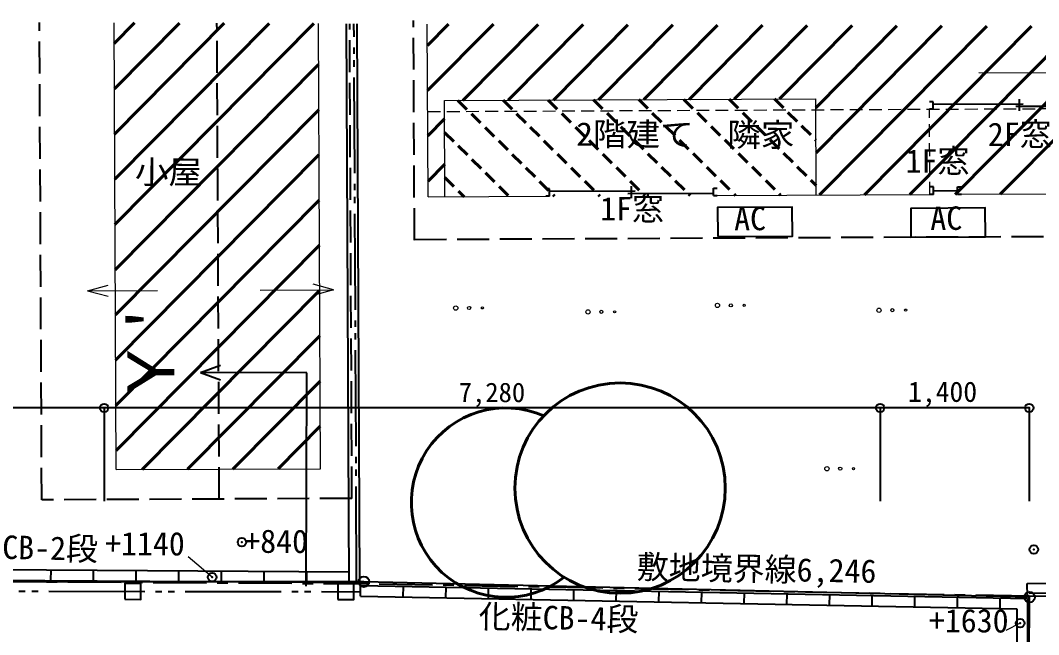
# Model space of a CAD drawing. Units: millimetres at full size, sheet at 1:150, with parts at 1:100. Extents: x -163003 to 39665, y -31756 to 660749.
# Drawn here: x -65217 to -50888, y 1313 to 9957 of the extents above; entities that cross this region are included whole.
import ezdxf
from ezdxf.enums import TextEntityAlignment as Align

# ---------------------------------------------------------------- set-up
doc = ezdxf.new("R2010")
doc.units = ezdxf.units.MM
doc.header["$LTSCALE"] = 150
doc.header["$PDMODE"] = 32
doc.header["$PDSIZE"] = 120
for name, pattern in [('CHAIN1', [8, 5, -1, 1, -1]), ('CHAIN2', [12, 9, -1, 1, -1]), ('DASHED1', [1.8, 1.2, -0.6]), ('DASHED3', [4, 3, -1]), ('DOUBLE_CHAIN2', [12.8, 9, -1, 0.6, -0.6, 0.6, -1])]:
    doc.linetypes.add(name, pattern=pattern)
for name, color, linetype, lineweight in [('1-2_建物', 6, 'Continuous', 25), ('2-0_補助線', 4, 'Continuous', 9), ('2-F_寸法・方位', 7, 'Continuous', 25), ('5-5_サッシ・室内建具', 7, 'Continuous', 25), ('7-7', 7, 'Continuous', 25), ('8-0', 4, 'Continuous', 9), ('8-6', 4, 'Continuous', 9), ('8-8', 7, 'Continuous', 25), ('8-E', 3, 'Continuous', 40), ('9-0', 7, 'CHAIN2', 9), ('C-0', 4, 'Continuous', 9)]:
    doc.layers.add(name, color=color, linetype=linetype, lineweight=lineweight)
doc.layers.add('6-A_文字', color=6, linetype='Continuous')
doc.styles.add('ＭＳ ゴシック', font='')
doc.styles.get('ＭＳ ゴシック').set_extended_font_data('MS Gothic')

msp = doc.modelspace()

# ---------------------------------------------------------------- linework, layer by layer
at = {"layer": '1-2_建物'}
for p, q in [((-51017, 1839.2), (-60383.5, 2057.3)), ((-51067.9, -20279.2), (-51017, 1839.2))]:
    msp.add_line(p, q, dxfattribs=at)
msp.add_lwpolyline([(-60383.5, 2057.3), (-70557.9, 2055), (-70626.7, -20471.1), (-51067.9, -20279.2)], dxfattribs=at)
for centre in [(-60383.5, 2057.3), (-51017, 1839.2)]:
    msp.add_circle(centre, 75, dxfattribs=at)
at = {"layer": '2-0_補助線', "color": 6, "linetype": 'CHAIN1', "lineweight": 25}
for p, q in [((-70548.7, 2093.5), (-60439.8, 2029.2)), ((-51019.6, 1852), (-60439.8, 2029.2)), ((-51067.9, -20279.2), (-51019.6, 1852))]:
    msp.add_line(p, q, dxfattribs=at)
at = {"layer": '2-F_寸法・方位'}
for p, q in [((-64039.5, 4502.4), (-70548.7, 4502.4)), ((-64039.5, 4502.4), (-64039.5, 3193.2)), ((-53119.5, 4502.4), (-64039.5, 4502.4))]:
    msp.add_line(p, q, dxfattribs=at)
at = {"layer": '2-F_寸法・方位', "color": 6}
for p, q in [((-51019.6, 4502.4), (-53119.5, 4502.4)), ((-53119.5, 4502.4), (-53119.5, 3193.2)), ((-51019.6, 4502.4), (-51019.6, 3193.2))]:
    msp.add_line(p, q, dxfattribs=at)
at = {"layer": '2-F_寸法・方位'}
msp.add_point((-64039.5, 4502.4), dxfattribs=at)
at = {"layer": '2-F_寸法・方位', "color": 6}
for p in [(-53119.5, 4502.4), (-51019.6, 4502.4)]:
    msp.add_point(p, dxfattribs=at)
at = {"layer": '5-5_サッシ・室内建具'}
for p, q in [((-62683.5, 5002.5), (-62401.2, 5104)), ((-62683.5, 5002.5), (-62402, 4898.8)), ((-61183.5, 4997), (-62683.5, 5002.5)), ((-61194.6, 1997), (-61183.5, 4997))]:
    msp.add_line(p, q, dxfattribs=at)
at = {"layer": '7-7', "color": 4, "lineweight": 9}
for p, q in [((-62518.2, 2122), (-62857.4, 2406.8)), ((-51147.9, 1475), (-51349.2, 1372.5))]:
    msp.add_line(p, q, dxfattribs=at)
at = {"layer": '7-7', "color": 5}
for p in [(-62098.9, 2613.1), (-50955, 2510.6), (-62518.2, 2122), (-51147.9, 1475)]:
    msp.add_point(p, dxfattribs=at)
at = {"layer": '8-0', "color": 2}
for p, q in [((-63868.8, 3634.4), (-63898.8, 9921.8)), ((-60993.8, 3648.1), (-61023.7, 9911.2)), ((-63868.8, 3634.4), (-60993.8, 3648.1))]:
    msp.add_line(p, q, dxfattribs=at)
at = {"layer": '8-6', "color": 7, "linetype": 'DASHED3', "lineweight": 25}
for p, q in [((-62418.1, 3221.1), (-62450, 9916.4)), ((-60550.8, 3230), (-60582.7, 9909.6)), ((-59670.5, 6863.6), (-59685.3, 9957.1)), ((-59668.4, 6875.3), (-45394.1, 6943.4))]:
    msp.add_line(p, q, dxfattribs=at)
at = {"layer": '8-6', "color": 2}
for p, q in [((-59478.7, 7473.5), (-59490.3, 9905.5)), ((-59247.7, 8829), (-54024, 8853.9)), ((-59243.2, 7474.6), (-59247.7, 8829)), ((-54017.6, 7499.5), (-54024, 8853.9)), ((-59478.7, 7473.5), (-57771.2, 7481.6)), ((-55462.7, 7492.6), (-52366.1, 7507.4)), ((-52028.1, 7509), (-49661.3, 7520.3))]:
    msp.add_line(p, q, dxfattribs=at)
at = {"layer": '8-6'}
for p, q in [((-64269.8, 6149.8), (-63980.3, 6228.8)), ((-61843.5, 6161.4), (-60808.7, 6166.3)), ((-60808.7, 6166.3), (-61098.8, 6242.6)), ((-60808.7, 6166.3), (-61098.1, 6087.3)), ((-64269.8, 6149.8), (-63288.6, 6154.5)), ((-64269.8, 6149.8), (-63979.6, 6073.6))]:
    msp.add_line(p, q, dxfattribs=at)
at = {"layer": '8-6', "color": 7, "linetype": 'DASHED3', "lineweight": 25}
msp.add_lwpolyline([(-60550.8, 3230), (-64915.7, 3209.2), (-64947.7, 9925.6)], dxfattribs=at)
at = {"layer": '8-6'}
msp.add_lwpolyline([(-51728.6, 9224.2), (-49394.8, 9215.6), (-49684.9, 9139)], dxfattribs=at)
at = {"layer": '8-8'}
for p, q in [((-60589.7, 2046.6), (-60627.1, 9908.4)), ((-60439.6, 2045.6), (-60477.1, 9909.1)), ((-52372.3, 8812.4), (-52424.8, 8812.1)), ((-52371.8, 8707.4), (-52372.3, 8812.4)), ((-52372.1, 8777.9), (-51105.6, 8783.9)), ((-51210.5, 8747.4), (-49944, 8753.5)), ((-51157.7, 8683.2), (-51158.4, 8848.2)), ((-52371.8, 8707.4), (-52424.3, 8707.1)), ((-56616.8, 7457.1), (-56617.6, 7622.1)), ((-55463.2, 7597.6), (-55410.7, 7597.9)), ((-55462.7, 7492.6), (-55463.2, 7597.6)), ((-52366.6, 7612.4), (-52419.1, 7612.1)), ((-52366.1, 7507.4), (-52366.6, 7612.4)), ((-52028.7, 7614), (-51976.2, 7614.3)), ((-52028.1, 7509), (-52028.7, 7614)), ((-57771.7, 7586.6), (-57824.2, 7586.4)), ((-57771.2, 7481.6), (-57823.7, 7481.4)), ((-57771.2, 7481.6), (-57771.7, 7586.6)), ((-57771.5, 7552.1), (-56564.8, 7557.9)), ((-56669.6, 7521.4), (-55462.9, 7527.1)), ((-55462.7, 7492.6), (-55410.2, 7492.9)), ((-52366.1, 7507.4), (-52418.6, 7507.1)), ((-52366.3, 7559.9), (-52028.4, 7561.5)), ((-52028.1, 7509), (-51975.7, 7509.3)), ((-70790.2, 2261.4), (-60590.4, 2196.6)), ((-64790.3, 2223.3), (-64791.2, 2073.3)), ((-64190.3, 2219.5), (-64191.3, 2069.5)), ((-63590.3, 2215.6), (-63591.3, 2065.6)), ((-62990.3, 2211.8), (-62991.3, 2061.8)), ((-62390.3, 2208), (-62391.3, 2058)), ((-61790.3, 2204.2), (-61791.3, 2054.2)), ((-61190.4, 2200.4), (-61191.3, 2050.4)), ((-51049, 2032.5), (-42750.9, 2133.5)), ((-51046.8, 1851.7), (-51049, 2032.5)), ((-60431, 1855.5), (-60431.8, 2005.4)), ((-60428.1, 2005.4), (-51044.4, 1821.7)), ((-59831.7, 1993.8), (-59834.6, 1843.8)), ((-59231.8, 1982), (-59234.8, 1832)), ((-58631.9, 1970.3), (-58634.9, 1820.3)), ((-58032, 1958.5), (-58035, 1808.6)), ((-57432.2, 1946.8), (-57435.1, 1796.8)), ((-56832.3, 1935), (-56835.2, 1785.1)), ((-56232.4, 1923.3), (-56235.3, 1773.3)), ((-55632.5, 1911.6), (-55635.4, 1761.6)), ((-55032.6, 1899.8), (-55035.6, 1749.8)), ((-54432.7, 1888.1), (-54435.7, 1738.1)), ((-53832.9, 1876.3), (-53835.8, 1726.4)), ((-53233, 1864.6), (-53235.9, 1714.6)), ((-51022, 1852.8), (-42751.1, 1953.5)), ((-60431, 1855.5), (-51194.8, 1674.7)), ((-52633.1, 1852.8), (-52636, 1702.9)), ((-52033.2, 1841.1), (-52036.1, 1691.1)), ((-51433.3, 1829.4), (-51436.2, 1679.4)), ((-51044.4, 1821.7), (-51100.4, -20135)), ((-51194.8, 1674.7), (-51250.4, -20133))]:
    msp.add_line(p, q, dxfattribs=at)
at = {"layer": '8-8', "linetype": 'DOUBLE_CHAIN2'}
for p, q in [((-60484.6, 2045.4), (-60522.1, 9908.9)), ((-70577.5, 1932.3), (-60439.8, 1917.1)), ((-51022.5, 1897.8), (-42751.1, 1998.5))]:
    msp.add_line(p, q, dxfattribs=at)
at = {"layer": '8-8', "color": 4, "linetype": 'DASHED1', "lineweight": 9}
for p, q in [((-59484.4, 8673.5), (-45611.4, 8739.6)), ((-52418.6, 7507.1), (-52424.2, 8694.5))]:
    msp.add_line(p, q, dxfattribs=at)
at = {"layer": '8-8'}
for points in [[(-55402.9, 6916.6), (-54352.9, 6921.6), (-54354.9, 7326.6), (-55404.9, 7321.6)], [(-52686.3, 6906.6), (-51636.3, 6911.6), (-51638.2, 7316.6), (-52688.2, 7311.5)], [(-63748.3, 1809.6), (-63523.3, 1809.2), (-63522.9, 2034.2), (-63747.9, 2034.6)], [(-60748.3, 1805.1), (-60523.3, 1804.8), (-60522.9, 2029.8), (-60747.9, 2030.1)]]:
    msp.add_lwpolyline(points, close=True, dxfattribs=at)
msp.add_lwpolyline([(-70790.2, 2261.4), (-70791.1, 2111.4), (-60439.6, 2045.6)], dxfattribs=at)
at = {"layer": '8-8', "color": 3, "lineweight": 40}
msp.add_circle((-56777.3, 3374.5), 1480.2, dxfattribs=at)
msp.add_arc((-58383.1, 3171.1), 1332.4, 66.48566, 307.95515, dxfattribs=at)
at = {"layer": '8-E'}
for p, q in [((-63897.4, 9630), (-63609.4, 9920.7)), ((-63894.3, 8993.6), (-62978.3, 9918.4)), ((-63891.3, 8357.2), (-62347.2, 9916.1)), ((-63888.3, 7720.8), (-61716.2, 9913.7)), ((-63885.2, 7084.4), (-61085.1, 9911.4)), ((-59488.8, 9604.6), (-59191.8, 9904.4)), ((-59485.8, 8968.2), (-58560.8, 9902.1)), ((-58989.1, 8830.2), (-57929.7, 9899.8)), ((-58352.7, 8833.3), (-57298.6, 9897.5)), ((-57716.3, 8836.3), (-56667.5, 9895.1)), ((-57079.9, 8839.3), (-56036.4, 9892.8)), ((-56443.5, 8842.4), (-55405.3, 9890.5)), ((-55807.1, 8845.4), (-54774.3, 9888.2)), ((-55170.8, 8848.4), (-54143.2, 9885.8)), ((-54534.4, 8851.5), (-53512.1, 9883.5)), ((-54023.4, 8727.8), (-52881, 9881.2)), ((-54020.4, 8091.4), (-52249.9, 9878.9)), ((-53973.1, 7499.7), (-51618.9, 9876.5)), ((-53336.7, 7502.8), (-50987.8, 9874.2)), ((-52700.3, 7505.8), (-50356.7, 9871.9)), ((-52063.9, 7508.8), (-49725.6, 9869.6)), ((-51427.6, 7511.9), (-49094.5, 9867.2)), ((-63882.2, 6448), (-61020.9, 9336.7)), ((-63879.2, 5811.7), (-61017.9, 8700.3)), ((-59482.8, 8331.8), (-59246.9, 8570)), ((-63876.1, 5175.3), (-61014.9, 8063.9)), ((-59479.7, 7695.4), (-59244.8, 7932.6)), ((-63873.1, 4538.9), (-61011.8, 7427.5)), ((-63870.1, 3902.5), (-61008.8, 6791.2)), ((-63500.5, 3636.1), (-61005.8, 6154.8)), ((-62864.1, 3639.2), (-61002.7, 5518.4)), ((-62227.7, 3642.2), (-60999.7, 4882)), ((-61591.3, 3645.3), (-60996.7, 4245.6))]:
    msp.add_line(p, q, dxfattribs=at)
at = {"layer": '8-E', "linetype": 'DASHED1'}
for p, q in [((-59061.6, 8829.9), (-57700.8, 7482)), ((-58425.2, 8832.9), (-57064.4, 7485)), ((-57788.8, 8835.9), (-56428, 7488)), ((-57152.4, 8839), (-55791.6, 7491.1)), ((-56516, 8842), (-55155.2, 7494.1)), ((-55879.7, 8845), (-54518.8, 7497.1)), ((-55243.3, 8848.1), (-54018.2, 7634.7)), ((-54606.9, 8851.1), (-54021.3, 8271.1)), ((-59246.3, 8379.4), (-58337.2, 7478.9)), ((-59244.1, 7743.9), (-58973.5, 7475.9))]:
    msp.add_line(p, q, dxfattribs=at)
at = {"layer": 'C-0'}
for centre, radius in [((-59090, 5908.5), 30), ((-58902.5, 5909.4), 22.5), ((-58715, 5910.3), 15), ((-57229.5, 5854.2), 30), ((-57042, 5855), 22.5), ((-55407.1, 5945.4), 30), ((-55219.6, 5946.3), 22.5), ((-55032.1, 5947.2), 15), ((-53134.6, 5878.3), 30), ((-52947.1, 5879.2), 22.5), ((-52759.6, 5880), 15), ((-56854.5, 5855.9), 15), ((-53867.7, 3647.4), 30), ((-53680.2, 3648.3), 22.5), ((-53492.7, 3649.2), 15)]:
    msp.add_circle(centre, radius, dxfattribs=at)

# ---------------------------------------------------------------- texts
at = {"layer": '2-F_寸法・方位', "style": 'ＭＳ ゴシック'}
msp.add_text('7,280', height=274.9, dxfattribs=at).set_placement((-59048.2, 4502.4), align=Align.BOTTOM_LEFT)
at = {"layer": '5-5_サッシ・室内建具', "color": 3, "style": 'ＭＳ ゴシック', "width": 1.1}
msp.add_text("Ｙ'", height=659.8, rotation=89.789, dxfattribs=at).set_placement((-62853.1, 4510.7), align=Align.BOTTOM_LEFT)
at = {"layer": '6-A_文字', "style": 'ＭＳ ゴシック'}
msp.add_text('1,400', height=285.9, dxfattribs=at).set_placement((-52725.8, 4502.4), align=Align.BOTTOM_LEFT)
at = {"layer": '7-7', "style": 'ＭＳ ゴシック'}
for s, p in [('+1140', (-64026.1, 2331.7)), ('+840', (-62067.1, 2365.2)), ('+1630', (-52433.6, 1247.4))]:
    msp.add_text(s, height=329.9, rotation=359.789, dxfattribs=at).set_placement(p, align=Align.BOTTOM_LEFT)
at = {"layer": '8-8', "style": 'ＭＳ ゴシック', "width": 1.05}
for s, p in [('2階建て\u3000隣家', (-57396, 8094.7)), ('小屋', (-63606.1, 7561.7))]:
    msp.add_text(s, height=329.9, rotation=359.789, dxfattribs=at).set_placement(p, align=Align.BOTTOM_LEFT)
at = {"layer": '8-8', "style": 'ＭＳ ゴシック'}
for s, rotation, p in [('2F窓', 0.273, (-51602, 8088.9)), ('1F窓', 0.273, (-52758.9, 7712.6)), ('1F窓', 0.273, (-57058.2, 7041.6)), ('AC', 0.273, (-55171.8, 6903.5)), ('AC', 0.273, (-52411.3, 6908)), ('CB-2段', 358.879, (-65476.4, 2280.9)), ('化粧CB-4段', 358.879, (-58771.8, 1309))]:
    msp.add_text(s, height=329.9, rotation=rotation, dxfattribs=at).set_placement(p, align=Align.BOTTOM_LEFT)
at = {"layer": '9-0', "style": 'ＭＳ ゴシック'}
msp.add_text('敷地境界線6,246', height=329.9, rotation=358.923, dxfattribs=at).set_placement((-56547.1, 2004.8), align=Align.BOTTOM_LEFT)

doc.saveas('drawing.dxf')
